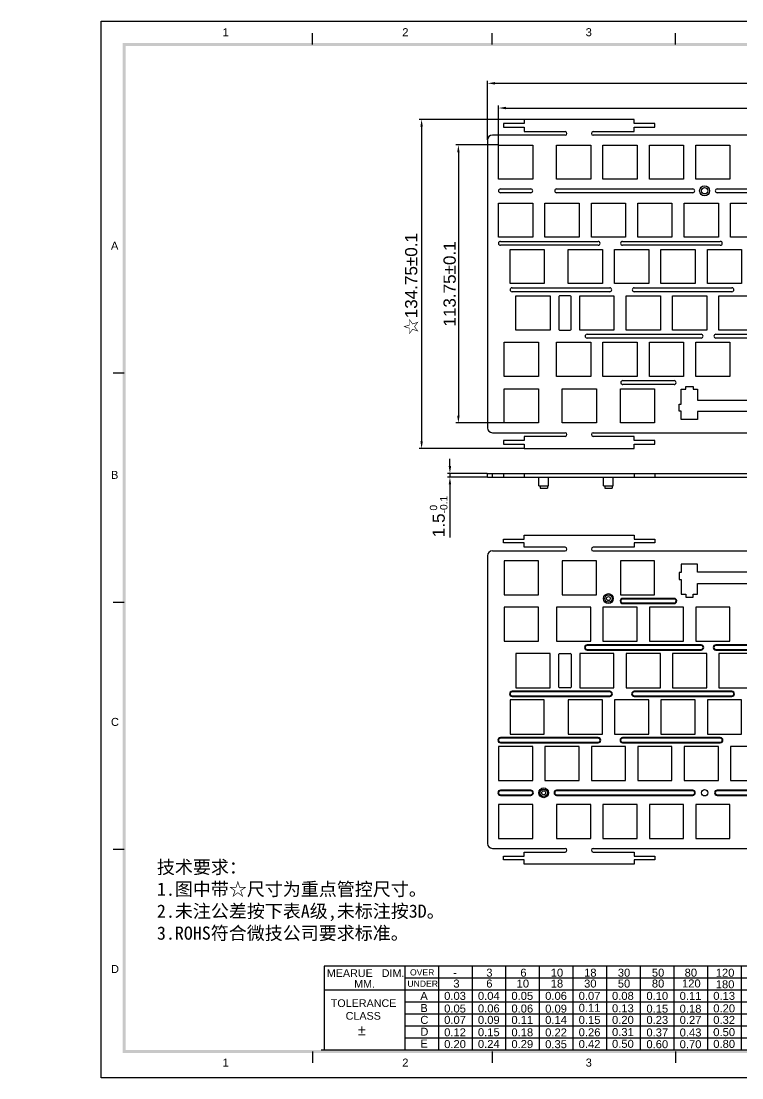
# Model space of a CAD drawing. Header units: millimetres. Extents: x 14487 to 15783, y 6295 to 6727.
# Drawn here: x 15134.7 to 15429.7, y 6294.9 to 6727.4 of the extents above; entities that cross this region are included whole.
import ezdxf

# ---------------------------------------------------------------- set-up
doc = ezdxf.new("R2010")
doc.units = ezdxf.units.MM
doc.styles.add('Ari', font='arial.ttf')
doc.styles.add('GB', font='')
doc.styles.get('GB').set_extended_font_data('SimSun')
doc.dimstyles.new('ISO-25', dxfattribs={"dimtxt": 5, "dimasz": 3, "dimexe": 1, "dimexo": 0.1, "dimgap": 2, "dimtad": 1, "dimdsep": 46, "dimtxsty": 'Ari', "dimcen": 1, "dimclrd": 7, "dimclre": 7, "dimclrt": 7, "dimadec": 0, "dimazin": 0, "dimtfac": 1, "dimtmove": 0, "dimatfit": 3, "dimfxl": 1, "dimarcsym": 0})
doc.dimstyles.new('ISO-25$3', dxfattribs={"dimtxt": 5, "dimasz": 3, "dimexe": 1, "dimexo": 0.1, "dimgap": 2, "dimtad": 1, "dimtih": 1, "dimtoh": 1, "dimdsep": 46, "dimtxsty": 'Ari', "dimcen": 1, "dimclrd": 7, "dimclre": 7, "dimclrt": 7, "dimadec": 0, "dimazin": 0, "dimtfac": 1, "dimtmove": 0, "dimatfit": 3, "dimfxl": 1, "dimarcsym": 0})

# ---------------------------------------------------------------- blocks, each defined once
blk = doc.blocks.new('*D24')
at = {"color": 7, "lineweight": -2}
for p, q in [((15310.21, 6545.29), (15310.21, 6548.29)), ((15325.51, 6542.29), (15309.21, 6542.29)), ((15325.51, 6540.79), (15309.21, 6540.79)), ((15310.21, 6542.29), (15310.21, 6540.79)), ((15310.21, 6537.79), (15310.21, 6516.06))]:
    blk.add_line(p, q, dxfattribs=at)
at = {"color": 7}
for points in [[(15309.71, 6545.29), (15310.71, 6545.29), (15310.21, 6542.29)], [(15309.71, 6537.79), (15310.71, 6537.79), (15310.21, 6540.79)]]:
    blk.add_solid(points, dxfattribs=at)
at = {"layer": 'Defpoints', "color": 0}
for p in [(15310.21, 6540.79), (15325.61, 6542.29), (15325.61, 6540.79)]:
    blk.add_point(p, dxfattribs=at)
at = {"color": 7, "insert": (15305.6, 6524.69), "char_height": 5, "attachment_point": 5, "rotation": 90, "style": 'Ari'}
blk.add_mtext('\\A1;1.5{\\H3.000000;\\S 0^ -0.1;}', dxfattribs=at)
blk = doc.blocks.new('*D27')
at = {"color": 7, "lineweight": -2}
for p, q in [((15340.51, 6687.23), (15297.63, 6687.23)), ((15298.63, 6684.23), (15298.63, 6555.48)), ((15340.51, 6552.48), (15297.63, 6552.48))]:
    blk.add_line(p, q, dxfattribs=at)
at = {"color": 7}
for points in [[(15298.13, 6684.23), (15299.13, 6684.23), (15298.63, 6687.23)], [(15298.13, 6555.48), (15299.13, 6555.48), (15298.63, 6552.48)]]:
    blk.add_solid(points, dxfattribs=at)
at = {"layer": 'Defpoints', "color": 0}
for p in [(15340.61, 6687.23), (15298.63, 6552.48), (15340.61, 6552.48)]:
    blk.add_point(p, dxfattribs=at)
at = {"color": 7, "insert": (15294.58, 6619.85), "char_height": 5, "attachment_point": 5, "rotation": 90, "style": 'Ari'}
blk.add_mtext('\\A1;☆134.75±0.1', dxfattribs=at)
blk = doc.blocks.new('*D28')
at = {"color": 7, "lineweight": -2}
for p, q in [((15325.61, 6678.83), (15325.61, 6702.98)), ((15328.61, 6701.98), (15639.61, 6701.98)), ((15642.61, 6658.33), (15642.61, 6702.98))]:
    blk.add_line(p, q, dxfattribs=at)
at = {"color": 7}
for points in [[(15328.61, 6702.48), (15328.61, 6701.48), (15325.61, 6701.98)], [(15639.61, 6702.48), (15639.61, 6701.48), (15642.61, 6701.98)]]:
    blk.add_solid(points, dxfattribs=at)
at = {"layer": 'Defpoints', "color": 0}
for p in [(15642.61, 6701.98), (15325.61, 6678.73), (15642.61, 6658.23)]:
    blk.add_point(p, dxfattribs=at)
at = {"color": 7, "insert": (15479.61, 6706.02), "char_height": 5, "attachment_point": 5, "style": 'Ari'}
blk.add_mtext('\\A1;☆317±0.15', dxfattribs=at)
blk = doc.blocks.new('*D29')
at = {"color": 7, "lineweight": -2}
for p, q in [((15330.11, 6676.83), (15330.11, 6692.85)), ((15333.11, 6691.85), (15607.11, 6691.85)), ((15610.11, 6676.83), (15610.11, 6692.85))]:
    blk.add_line(p, q, dxfattribs=at)
at = {"color": 7}
for points in [[(15333.11, 6692.35), (15333.11, 6691.35), (15330.11, 6691.85)], [(15607.11, 6692.35), (15607.11, 6691.35), (15610.11, 6691.85)]]:
    blk.add_solid(points, dxfattribs=at)
at = {"layer": 'Defpoints', "color": 0}
for p in [(15610.11, 6691.85), (15330.11, 6676.73), (15610.11, 6676.73)]:
    blk.add_point(p, dxfattribs=at)
at = {"color": 7, "insert": (15479.61, 6696.4), "char_height": 5, "attachment_point": 5, "style": 'Ari'}
blk.add_mtext('\\A1;280±0.15', dxfattribs=at)
blk = doc.blocks.new('*D30')
at = {"color": 7, "lineweight": -2}
for p, q in [((15330.01, 6676.73), (15312.69, 6676.73)), ((15313.69, 6673.73), (15313.69, 6565.98)), ((15332.38, 6562.98), (15312.69, 6562.98))]:
    blk.add_line(p, q, dxfattribs=at)
at = {"color": 7}
for points in [[(15313.19, 6673.73), (15314.19, 6673.73), (15313.69, 6676.73)], [(15313.19, 6565.98), (15314.19, 6565.98), (15313.69, 6562.98)]]:
    blk.add_solid(points, dxfattribs=at)
at = {"layer": 'Defpoints', "color": 0}
for p in [(15330.11, 6676.73), (15313.69, 6562.98), (15332.48, 6562.98)]:
    blk.add_point(p, dxfattribs=at)
at = {"color": 7, "insert": (15310.13, 6619.85), "char_height": 5, "attachment_point": 5, "rotation": 90, "style": 'Ari'}
blk.add_mtext('\\A1;113.75±0.1', dxfattribs=at)
blk = doc.blocks.new('*D32')
at = {"color": 7, "lineweight": -2}
for p, q in [((14893.77, 6706.23), (14868.78, 6661.73)), ((14937.95, 6706.23), (14893.77, 6706.23)), ((14866.04, 6656.84), (14867.31, 6659.11)), ((14864.57, 6654.23), (14863.1, 6651.61)), ((15712.67, 6440.78), (15712.67, 6423.92)), ((15719.32, 6440.78), (15719.32, 6423.92)), ((15709.67, 6424.92), (15652.07, 6424.92)), ((15719.32, 6424.92), (15712.67, 6424.92)), ((15722.32, 6424.92), (15725.32, 6424.92))]:
    blk.add_line(p, q, dxfattribs=at)
at = {"color": 7}
for points in [[(14868.34, 6661.97), (14869.21, 6661.48), (14867.31, 6659.11)], [(14864.13, 6654.47), (14865, 6653.98), (14866.04, 6656.84)], [(15709.67, 6425.42), (15709.67, 6424.42), (15712.67, 6424.92)], [(15722.32, 6425.42), (15722.32, 6424.42), (15719.32, 6424.92)]]:
    blk.add_solid(points, dxfattribs=at)
at = {"layer": 'Defpoints', "color": 0}
for p in [(14866.04, 6656.84), (14867.31, 6659.11), (15712.67, 6440.88), (15719.32, 6440.88), (15712.67, 6424.92)]:
    blk.add_point(p, dxfattribs=at)
at = {"color": 7, "char_height": 5, "attachment_point": 5, "style": 'Ari'}
for s, insert in [('{\\fSimSun|b0|i0|c134|p2;\\C1;5-\\Ftxt|c0;∅2.6\\fArial|b0|i0|c134|p34;%%P\\fArial|b0|i0|c0|p34;0.05}', (14917.68, 6710.79)), ('{\\fSimSun|b0|i0|c134|p2;☆}12-6.65{\\fArial|b0|i0|c134|p34;%%P}0.05', (15677.87, 6429.97))]:
    blk.add_mtext(s, dxfattribs=dict(at, insert=insert))
blk = doc.blocks.new('*D33')
at = {"color": 7, "lineweight": -2}
for p, q in [((15019.43, 6505), (15019.43, 6510.32)), ((15022.43, 6509.32), (15030.43, 6509.32)), ((15033.43, 6505), (15033.43, 6510.32)), ((15033.43, 6509.32), (15071.36, 6509.32)), ((15719.42, 6453.08), (15738.33, 6453.08)), ((15737.33, 6450.08), (15737.33, 6443.88)), ((15719.42, 6440.88), (15738.33, 6440.88)), ((15737.33, 6440.88), (15737.33, 6384.98))]:
    blk.add_line(p, q, dxfattribs=at)
at = {"color": 7}
for points in [[(15022.43, 6509.82), (15022.43, 6508.82), (15019.43, 6509.32)], [(15030.43, 6509.82), (15030.43, 6508.82), (15033.43, 6509.32)], [(15736.83, 6450.08), (15737.83, 6450.08), (15737.33, 6453.08)], [(15736.83, 6443.88), (15737.83, 6443.88), (15737.33, 6440.88)]]:
    blk.add_solid(points, dxfattribs=at)
at = {"layer": 'Defpoints', "color": 0}
for p in [(15033.43, 6509.32), (15019.43, 6504.9), (15033.43, 6504.9), (15719.32, 6453.08), (15737.33, 6453.08), (15719.32, 6440.88)]:
    blk.add_point(p, dxfattribs=at)
at = {"color": 7, "insert": (15053.9, 6513.87), "char_height": 5, "attachment_point": 5, "style": 'Ari'}
blk.add_mtext('{\\C1;2-14\\fArial|b0|i0|c134|p34;%%P\\fArial|b0|i0|c0|p34;0.05}', dxfattribs=at)
at = {"color": 7, "insert": (15731.54, 6407.31), "char_height": 5, "attachment_point": 5, "rotation": 90, "style": 'Ari'}
blk.add_mtext('\\A1;{\\fSimSun|b0|i0|c134|p2;☆}12-12.2{\\H3.000000;\\S+0.05^  0;}{\\fArial|b0|i0|c134|p34;', dxfattribs=at)

msp = doc.modelspace()

# ---------------------------------------------------------------- linework, layer by layer
at = {"linetype": 'Continuous'}
for p, q in [((15167.394, 6727.424), (15782.553, 6727.424)), ((15167.394, 6294.923), (15167.394, 6727.424)), ((15253.937, 6717.904), (15253.937, 6722.5)), ((15327.481, 6717.904), (15327.481, 6722.5)), ((15402.557, 6717.904), (15402.557, 6722.5)), ((15176.914, 6583.318), (15172.318, 6583.318)), ((15176.914, 6489.528), (15172.318, 6489.528)), ((15176.914, 6388.406), (15172.318, 6388.406)), ((15253.937, 6305.669), (15253.937, 6301.073)), ((15327.481, 6305.669), (15327.481, 6301.073)), ((15402.557, 6305.669), (15402.557, 6301.073)), ((15782.553, 6294.923), (15167.394, 6294.923))]:
    msp.add_line(p, q, dxfattribs=at)
at = {"color": 7, "linetype": 'Continuous'}
for p, q in [((15340.61, 6687.226), (15340.61, 6685.476)), ((15385.61, 6687.226), (15340.61, 6687.226)), ((15385.61, 6685.476), (15385.61, 6687.226)), ((15332.11, 6685.476), (15332.11, 6683.976)), ((15340.61, 6685.476), (15332.11, 6685.476)), ((15332.11, 6683.976), (15340.61, 6683.976)), ((15340.61, 6683.976), (15340.61, 6682.226)), ((15340.61, 6682.226), (15357.36, 6682.226)), ((15368.86, 6682.226), (15385.61, 6682.226)), ((15394.11, 6685.476), (15385.61, 6685.476)), ((15385.61, 6682.226), (15385.61, 6683.976)), ((15385.61, 6683.976), (15394.11, 6683.976)), ((15394.11, 6683.976), (15394.11, 6685.476)), ((15325.61, 6678.726), (15325.61, 6560.976)), ((15357.36, 6680.726), (15327.61, 6680.726)), ((15478.36, 6680.726), (15368.86, 6680.726)), ((15330.11, 6662.726), (15330.11, 6676.726)), ((15330.11, 6676.726), (15344.11, 6676.726)), ((15344.11, 6676.726), (15344.11, 6662.726)), ((15353.86, 6662.726), (15353.86, 6676.726)), ((15353.86, 6676.726), (15367.86, 6676.726)), ((15367.86, 6676.726), (15367.86, 6662.726)), ((15372.86, 6662.726), (15372.86, 6676.726)), ((15372.86, 6676.726), (15386.86, 6676.726)), ((15386.86, 6676.726), (15386.86, 6662.726)), ((15391.86, 6662.726), (15391.86, 6676.726)), ((15391.86, 6676.726), (15405.86, 6676.726)), ((15405.86, 6676.726), (15405.86, 6662.726)), ((15410.86, 6662.726), (15410.86, 6676.726)), ((15410.86, 6676.726), (15424.86, 6676.726)), ((15424.86, 6676.726), (15424.86, 6662.726)), ((15344.11, 6662.726), (15330.11, 6662.726)), ((15367.86, 6662.726), (15353.86, 6662.726)), ((15386.86, 6662.726), (15372.86, 6662.726)), ((15405.86, 6662.726), (15391.86, 6662.726)), ((15424.86, 6662.726), (15410.86, 6662.726)), ((15330.91, 6658.776), (15343.31, 6658.776)), ((15343.31, 6657.176), (15330.91, 6657.176)), ((15353.91, 6658.776), (15409.61, 6658.776)), ((15409.61, 6657.176), (15353.91, 6657.176)), ((15419.61, 6658.776), (15475.31, 6658.776)), ((15475.31, 6657.176), (15419.61, 6657.176)), ((15330.11, 6638.976), (15330.11, 6652.976)), ((15330.11, 6652.976), (15344.11, 6652.976)), ((15344.11, 6652.976), (15344.11, 6638.976)), ((15349.11, 6638.976), (15349.11, 6652.976)), ((15349.11, 6652.976), (15363.11, 6652.976)), ((15363.11, 6652.976), (15363.11, 6638.976)), ((15368.11, 6638.976), (15368.11, 6652.976)), ((15368.11, 6652.976), (15382.11, 6652.976)), ((15382.11, 6652.976), (15382.11, 6638.976)), ((15387.11, 6638.976), (15387.11, 6652.976)), ((15387.11, 6652.976), (15401.11, 6652.976)), ((15401.11, 6652.976), (15401.11, 6638.976)), ((15406.11, 6638.976), (15406.11, 6652.976)), ((15406.11, 6652.976), (15420.11, 6652.976)), ((15420.11, 6652.976), (15420.11, 6638.976)), ((15425.11, 6638.976), (15425.11, 6652.976)), ((15425.11, 6652.976), (15439.11, 6652.976)), ((15344.11, 6638.976), (15330.11, 6638.976)), ((15363.11, 6638.976), (15349.11, 6638.976)), ((15382.11, 6638.976), (15368.11, 6638.976)), ((15401.11, 6638.976), (15387.11, 6638.976)), ((15420.11, 6638.976), (15406.11, 6638.976)), ((15439.11, 6638.976), (15425.11, 6638.976)), ((15330.91, 6637.276), (15370.91, 6637.276)), ((15370.91, 6635.676), (15330.91, 6635.676)), ((15380.91, 6637.276), (15420.91, 6637.276)), ((15420.91, 6635.676), (15380.91, 6635.676)), ((15334.86, 6619.976), (15334.86, 6633.976)), ((15334.86, 6633.976), (15348.86, 6633.976)), ((15348.86, 6633.976), (15348.86, 6619.976)), ((15358.61, 6619.976), (15358.61, 6633.976)), ((15358.61, 6633.976), (15372.61, 6633.976)), ((15372.61, 6633.976), (15372.61, 6619.976)), ((15377.61, 6619.976), (15377.61, 6633.976)), ((15377.61, 6633.976), (15391.61, 6633.976)), ((15391.61, 6633.976), (15391.61, 6619.976)), ((15396.61, 6619.976), (15396.61, 6633.976)), ((15396.61, 6633.976), (15410.61, 6633.976)), ((15410.61, 6633.976), (15410.61, 6619.976)), ((15415.61, 6619.976), (15415.61, 6633.976)), ((15415.61, 6633.976), (15429.61, 6633.976)), ((15429.61, 6633.976), (15429.61, 6619.976)), ((15348.86, 6619.976), (15334.86, 6619.976)), ((15335.66, 6618.276), (15375.66, 6618.276)), ((15372.61, 6619.976), (15358.61, 6619.976)), ((15391.61, 6619.976), (15377.61, 6619.976)), ((15385.66, 6618.276), (15425.66, 6618.276)), ((15410.61, 6619.976), (15396.61, 6619.976)), ((15429.61, 6619.976), (15415.61, 6619.976)), ((15375.66, 6616.676), (15335.66, 6616.676)), ((15337.235, 6600.976), (15337.235, 6614.976)), ((15337.235, 6614.976), (15351.235, 6614.976)), ((15351.235, 6614.976), (15351.235, 6600.976)), ((15354.797, 6614.676), (15354.797, 6601.276)), ((15359.497, 6614.976), (15355.097, 6614.976)), ((15359.797, 6601.276), (15359.797, 6614.676)), ((15363.36, 6600.976), (15363.36, 6614.976)), ((15363.36, 6614.976), (15377.36, 6614.976)), ((15377.36, 6614.976), (15377.36, 6600.976)), ((15382.36, 6600.976), (15382.36, 6614.976)), ((15382.36, 6614.976), (15396.36, 6614.976)), ((15425.66, 6616.676), (15385.66, 6616.676)), ((15396.36, 6614.976), (15396.36, 6600.976)), ((15401.36, 6600.976), (15401.36, 6614.976)), ((15401.36, 6614.976), (15415.36, 6614.976)), ((15415.36, 6614.976), (15415.36, 6600.976)), ((15420.36, 6600.976), (15420.36, 6614.976)), ((15420.36, 6614.976), (15434.36, 6614.976)), ((15351.235, 6600.976), (15337.235, 6600.976)), ((15355.097, 6600.976), (15359.497, 6600.976)), ((15377.36, 6600.976), (15363.36, 6600.976)), ((15396.36, 6600.976), (15382.36, 6600.976)), ((15415.36, 6600.976), (15401.36, 6600.976)), ((15434.36, 6600.976), (15420.36, 6600.976)), ((15366.36, 6599.276), (15413.06, 6599.276)), ((15413.06, 6597.676), (15366.36, 6597.676)), ((15372.86, 6581.976), (15372.86, 6595.976)), ((15372.86, 6595.976), (15386.86, 6595.976)), ((15386.86, 6595.976), (15386.86, 6581.976)), ((15391.86, 6581.976), (15391.86, 6595.976)), ((15391.86, 6595.976), (15405.86, 6595.976)), ((15405.86, 6595.976), (15405.86, 6581.976)), ((15410.86, 6581.976), (15410.86, 6595.976)), ((15410.86, 6595.976), (15424.86, 6595.976)), ((15419.06, 6599.276), (15465.76, 6599.276)), ((15465.76, 6597.676), (15419.06, 6597.676)), ((15424.86, 6595.976), (15424.86, 6581.976)), ((15386.86, 6581.976), (15372.86, 6581.976)), ((15380.985, 6580.276), (15401.985, 6580.276)), ((15401.985, 6578.676), (15380.985, 6578.676)), ((15405.86, 6581.976), (15391.86, 6581.976)), ((15424.86, 6581.976), (15410.86, 6581.976)), ((15332.485, 6562.976), (15332.485, 6576.976)), ((15332.485, 6576.976), (15346.485, 6576.976)), ((15346.485, 6576.976), (15346.485, 6562.976)), ((15356.235, 6562.976), (15356.235, 6576.976)), ((15356.235, 6576.976), (15370.235, 6576.976)), ((15370.235, 6576.976), (15370.235, 6562.976)), ((15379.985, 6562.976), (15379.985, 6576.976)), ((15379.985, 6576.976), (15393.985, 6576.976)), ((15393.985, 6576.976), (15393.985, 6562.976)), ((15404.91, 6570.636), (15404.91, 6576.736)), ((15404.91, 6576.736), (15406.735, 6576.736)), ((15406.735, 6576.736), (15406.735, 6577.936)), ((15406.735, 6577.936), (15409.735, 6577.936)), ((15409.735, 6577.936), (15409.735, 6576.736)), ((15409.735, 6576.736), (15411.56, 6576.736)), ((15411.56, 6576.736), (15411.56, 6572.276)), ((15404.035, 6567.836), (15404.035, 6570.636)), ((15404.035, 6570.636), (15404.91, 6570.636)), ((15411.56, 6572.276), (15451.235, 6572.276)), ((15404.91, 6567.836), (15404.035, 6567.836)), ((15404.91, 6564.436), (15404.91, 6567.836)), ((15411.56, 6567.676), (15411.56, 6564.436)), ((15451.235, 6567.676), (15411.56, 6567.676)), ((15346.485, 6562.976), (15332.485, 6562.976)), ((15370.235, 6562.976), (15356.235, 6562.976)), ((15393.985, 6562.976), (15379.985, 6562.976)), ((15411.56, 6564.436), (15404.91, 6564.436)), ((15327.61, 6558.976), (15357.36, 6558.976)), ((15340.61, 6557.476), (15340.61, 6555.726)), ((15357.36, 6557.476), (15340.61, 6557.476)), ((15368.86, 6558.976), (15497.86, 6558.976)), ((15385.61, 6557.476), (15368.86, 6557.476)), ((15385.61, 6555.726), (15385.61, 6557.476)), ((15332.11, 6555.726), (15332.11, 6554.226)), ((15340.61, 6555.726), (15332.11, 6555.726)), ((15332.11, 6554.226), (15340.61, 6554.226)), ((15340.61, 6554.226), (15340.61, 6552.476)), ((15340.61, 6552.476), (15385.61, 6552.476)), ((15394.11, 6555.726), (15385.61, 6555.726)), ((15385.61, 6552.476), (15385.61, 6554.226)), ((15385.61, 6554.226), (15394.11, 6554.226)), ((15394.11, 6554.226), (15394.11, 6555.726)), ((15325.61, 6540.793), (15325.61, 6542.293)), ((15325.61, 6542.293), (15645.81, 6542.293)), ((15325.61, 6540.793), (15645.81, 6540.793)), ((15327.61, 6540.793), (15327.61, 6542.293)), ((15332.11, 6542.293), (15332.11, 6540.793)), ((15340.61, 6542.293), (15340.61, 6540.793)), ((15346.61, 6537.293), (15346.61, 6540.793)), ((15350.61, 6537.293), (15350.61, 6540.793)), ((15373.11, 6537.293), (15373.11, 6540.793)), ((15377.11, 6537.293), (15377.11, 6540.793)), ((15385.61, 6542.293), (15385.61, 6540.793)), ((15394.11, 6542.293), (15394.11, 6540.793)), ((15346.61, 6537.293), (15350.61, 6537.293)), ((15347.11, 6537.293), (15347.11, 6536.293)), ((15347.11, 6536.293), (15350.11, 6536.293)), ((15350.11, 6537.293), (15350.11, 6536.293)), ((15373.11, 6537.293), (15377.11, 6537.293)), ((15373.61, 6537.293), (15373.61, 6536.293)), ((15373.61, 6536.293), (15376.61, 6536.293)), ((15376.61, 6537.293), (15376.61, 6536.293)), ((15332.11, 6513.847), (15332.11, 6515.347)), ((15332.11, 6515.347), (15340.61, 6515.347)), ((15340.61, 6513.847), (15332.11, 6513.847)), ((15340.61, 6515.347), (15340.61, 6517.097)), ((15340.61, 6517.097), (15385.61, 6517.097)), ((15340.61, 6512.097), (15340.61, 6513.847)), ((15385.61, 6517.097), (15385.61, 6515.347)), ((15385.61, 6515.347), (15394.11, 6515.347)), ((15385.61, 6513.847), (15385.61, 6512.097)), ((15394.11, 6513.847), (15385.61, 6513.847)), ((15394.11, 6515.347), (15394.11, 6513.847)), ((15327.61, 6510.597), (15357.36, 6510.597)), ((15357.36, 6512.097), (15340.61, 6512.097)), ((15385.61, 6512.097), (15368.86, 6512.097)), ((15368.86, 6510.597), (15497.86, 6510.597)), ((15325.61, 6508.597), (15325.61, 6390.847)), ((15332.485, 6506.597), (15332.485, 6492.597)), ((15346.485, 6506.597), (15332.485, 6506.597)), ((15346.485, 6492.597), (15346.485, 6506.597)), ((15356.235, 6506.597), (15356.235, 6492.597)), ((15370.235, 6506.597), (15356.235, 6506.597)), ((15370.235, 6492.597), (15370.235, 6506.597)), ((15379.985, 6506.597), (15379.985, 6492.597)), ((15393.985, 6506.597), (15379.985, 6506.597)), ((15393.985, 6492.597), (15393.985, 6506.597)), ((15404.91, 6505.137), (15404.91, 6501.737)), ((15411.56, 6505.137), (15404.91, 6505.137)), ((15411.56, 6501.897), (15411.56, 6505.137)), ((15404.035, 6501.737), (15404.035, 6498.937)), ((15404.91, 6501.737), (15404.035, 6501.737)), ((15451.235, 6501.897), (15411.56, 6501.897)), ((15404.035, 6498.937), (15404.91, 6498.937)), ((15404.91, 6498.937), (15404.91, 6492.837)), ((15411.56, 6492.837), (15411.56, 6497.297)), ((15411.56, 6497.297), (15451.235, 6497.297)), ((15332.485, 6492.597), (15346.485, 6492.597)), ((15356.235, 6492.597), (15370.235, 6492.597)), ((15379.985, 6492.597), (15393.985, 6492.597)), ((15404.91, 6492.837), (15406.735, 6492.837)), ((15406.735, 6492.837), (15406.735, 6491.637)), ((15409.735, 6491.637), (15409.735, 6492.837)), ((15409.735, 6492.837), (15411.56, 6492.837)), ((15372.86, 6487.597), (15372.86, 6473.597)), ((15386.86, 6487.597), (15372.86, 6487.597)), ((15380.985, 6491.162), (15380.985, 6490.897)), ((15401.985, 6491.162), (15380.985, 6491.162)), ((15401.985, 6490.897), (15380.985, 6490.897)), ((15380.985, 6489.297), (15380.985, 6489.033)), ((15380.985, 6489.297), (15401.985, 6489.297)), ((15380.985, 6489.033), (15401.985, 6489.033)), ((15386.86, 6473.597), (15386.86, 6487.597)), ((15391.86, 6487.597), (15391.86, 6473.597)), ((15405.86, 6487.597), (15391.86, 6487.597)), ((15401.985, 6490.897), (15401.985, 6491.162)), ((15401.985, 6489.033), (15401.985, 6489.297)), ((15405.86, 6473.597), (15405.86, 6487.597)), ((15406.735, 6491.637), (15409.735, 6491.637)), ((15410.86, 6487.597), (15410.86, 6473.597)), ((15424.86, 6487.597), (15410.86, 6487.597)), ((15424.86, 6473.597), (15424.86, 6487.597)), ((15366.36, 6472.162), (15366.36, 6471.897)), ((15413.06, 6472.162), (15366.36, 6472.162)), ((15413.06, 6471.897), (15366.36, 6471.897)), ((15366.36, 6470.297), (15366.36, 6470.033)), ((15366.36, 6470.297), (15413.06, 6470.297)), ((15372.86, 6473.597), (15386.86, 6473.597)), ((15391.86, 6473.597), (15405.86, 6473.597)), ((15410.86, 6473.597), (15424.86, 6473.597)), ((15413.06, 6471.897), (15413.06, 6472.162)), ((15413.06, 6470.033), (15413.06, 6470.297)), ((15419.06, 6472.162), (15419.06, 6471.897)), ((15465.76, 6472.162), (15419.06, 6472.162)), ((15465.76, 6471.897), (15419.06, 6471.897)), ((15419.06, 6470.297), (15419.06, 6470.033)), ((15419.06, 6470.297), (15465.76, 6470.297)), ((15337.235, 6468.597), (15337.235, 6454.597)), ((15351.235, 6468.597), (15337.235, 6468.597)), ((15351.235, 6454.597), (15351.235, 6468.597)), ((15354.797, 6454.897), (15354.797, 6468.297)), ((15355.097, 6468.597), (15359.497, 6468.597)), ((15359.797, 6468.297), (15359.797, 6454.897)), ((15363.36, 6468.597), (15363.36, 6454.597)), ((15377.36, 6468.597), (15363.36, 6468.597)), ((15366.36, 6470.033), (15413.06, 6470.033)), ((15377.36, 6454.597), (15377.36, 6468.597)), ((15382.36, 6468.597), (15382.36, 6454.597)), ((15396.36, 6468.597), (15382.36, 6468.597)), ((15396.36, 6454.597), (15396.36, 6468.597)), ((15401.36, 6468.597), (15401.36, 6454.597)), ((15415.36, 6468.597), (15401.36, 6468.597)), ((15415.36, 6454.597), (15415.36, 6468.597)), ((15419.06, 6470.033), (15465.76, 6470.033)), ((15420.36, 6468.597), (15420.36, 6454.597)), ((15434.36, 6468.597), (15420.36, 6468.597)), ((15335.66, 6453.162), (15335.66, 6452.897)), ((15375.66, 6453.162), (15335.66, 6453.162)), ((15337.235, 6454.597), (15351.235, 6454.597)), ((15359.497, 6454.597), (15355.097, 6454.597)), ((15363.36, 6454.597), (15377.36, 6454.597)), ((15375.66, 6452.897), (15375.66, 6453.162)), ((15382.36, 6454.597), (15396.36, 6454.597)), ((15385.66, 6453.162), (15385.66, 6452.897)), ((15425.66, 6453.162), (15385.66, 6453.162)), ((15401.36, 6454.597), (15415.36, 6454.597)), ((15420.36, 6454.597), (15434.36, 6454.597)), ((15425.66, 6452.897), (15425.66, 6453.162)), ((15334.86, 6449.597), (15334.86, 6435.597)), ((15348.86, 6449.597), (15334.86, 6449.597)), ((15375.66, 6452.897), (15335.66, 6452.897)), ((15335.66, 6451.297), (15335.66, 6451.033)), ((15335.66, 6451.297), (15375.66, 6451.297)), ((15335.66, 6451.033), (15375.66, 6451.033)), ((15348.86, 6435.597), (15348.86, 6449.597)), ((15358.61, 6449.597), (15358.61, 6435.597)), ((15372.61, 6449.597), (15358.61, 6449.597)), ((15372.61, 6435.597), (15372.61, 6449.597)), ((15375.66, 6451.033), (15375.66, 6451.297)), ((15377.61, 6449.597), (15377.61, 6435.597)), ((15391.61, 6449.597), (15377.61, 6449.597)), ((15425.66, 6452.897), (15385.66, 6452.897)), ((15385.66, 6451.297), (15385.66, 6451.033)), ((15385.66, 6451.297), (15425.66, 6451.297)), ((15385.66, 6451.033), (15425.66, 6451.033)), ((15391.61, 6435.597), (15391.61, 6449.597)), ((15396.61, 6449.597), (15396.61, 6435.597)), ((15410.61, 6449.597), (15396.61, 6449.597)), ((15410.61, 6435.597), (15410.61, 6449.597)), ((15415.61, 6449.597), (15415.61, 6435.597)), ((15429.61, 6449.597), (15415.61, 6449.597)), ((15425.66, 6451.033), (15425.66, 6451.297)), ((15429.61, 6435.597), (15429.61, 6449.597)), ((15330.91, 6434.162), (15330.91, 6433.897)), ((15370.91, 6434.162), (15330.91, 6434.162)), ((15370.91, 6433.897), (15330.91, 6433.897)), ((15330.91, 6432.297), (15330.91, 6432.033)), ((15330.91, 6432.297), (15370.91, 6432.297)), ((15330.91, 6432.033), (15370.91, 6432.033)), ((15334.86, 6435.597), (15348.86, 6435.597)), ((15358.61, 6435.597), (15372.61, 6435.597)), ((15370.91, 6433.897), (15370.91, 6434.162)), ((15370.91, 6432.033), (15370.91, 6432.297)), ((15377.61, 6435.597), (15391.61, 6435.597)), ((15380.91, 6434.162), (15380.91, 6433.897)), ((15420.91, 6434.162), (15380.91, 6434.162)), ((15420.91, 6433.897), (15380.91, 6433.897)), ((15380.91, 6432.297), (15380.91, 6432.033)), ((15380.91, 6432.297), (15420.91, 6432.297)), ((15380.91, 6432.033), (15420.91, 6432.033)), ((15396.61, 6435.597), (15410.61, 6435.597)), ((15415.61, 6435.597), (15429.61, 6435.597)), ((15420.91, 6433.897), (15420.91, 6434.162)), ((15420.91, 6432.033), (15420.91, 6432.297)), ((15330.11, 6430.597), (15330.11, 6416.597)), ((15344.11, 6430.597), (15330.11, 6430.597)), ((15344.11, 6416.597), (15344.11, 6430.597)), ((15349.11, 6430.597), (15349.11, 6416.597)), ((15363.11, 6430.597), (15349.11, 6430.597)), ((15363.11, 6416.597), (15363.11, 6430.597)), ((15368.11, 6430.597), (15368.11, 6416.597)), ((15382.11, 6430.597), (15368.11, 6430.597)), ((15382.11, 6416.597), (15382.11, 6430.597)), ((15387.11, 6430.597), (15387.11, 6416.597)), ((15401.11, 6430.597), (15387.11, 6430.597)), ((15401.11, 6416.597), (15401.11, 6430.597)), ((15406.11, 6430.597), (15406.11, 6416.597)), ((15420.11, 6430.597), (15406.11, 6430.597)), ((15420.11, 6416.597), (15420.11, 6430.597)), ((15425.11, 6430.597), (15425.11, 6416.597)), ((15439.11, 6430.597), (15425.11, 6430.597)), ((15330.11, 6416.597), (15344.11, 6416.597)), ((15349.11, 6416.597), (15363.11, 6416.597)), ((15368.11, 6416.597), (15382.11, 6416.597)), ((15387.11, 6416.597), (15401.11, 6416.597)), ((15406.11, 6416.597), (15420.11, 6416.597)), ((15425.11, 6416.597), (15439.11, 6416.597)), ((15330.91, 6412.662), (15330.91, 6412.397)), ((15343.31, 6412.662), (15330.91, 6412.662)), ((15343.31, 6412.397), (15330.91, 6412.397)), ((15330.91, 6410.797), (15330.91, 6410.533)), ((15330.91, 6410.797), (15343.31, 6410.797)), ((15330.91, 6410.533), (15343.31, 6410.533)), ((15343.31, 6412.397), (15343.31, 6412.662)), ((15343.31, 6410.533), (15343.31, 6410.797)), ((15353.91, 6412.662), (15353.91, 6412.397)), ((15409.61, 6412.662), (15353.91, 6412.662)), ((15409.61, 6412.397), (15353.91, 6412.397)), ((15353.91, 6410.797), (15353.91, 6410.533)), ((15353.91, 6410.797), (15409.61, 6410.797)), ((15353.91, 6410.533), (15409.61, 6410.533)), ((15409.61, 6412.397), (15409.61, 6412.662)), ((15409.61, 6410.533), (15409.61, 6410.797)), ((15419.61, 6412.662), (15419.61, 6412.397)), ((15475.31, 6412.662), (15419.61, 6412.662)), ((15475.31, 6412.397), (15419.61, 6412.397)), ((15419.61, 6410.797), (15419.61, 6410.533)), ((15419.61, 6410.797), (15475.31, 6410.797)), ((15419.61, 6410.533), (15475.31, 6410.533)), ((15330.11, 6406.847), (15330.11, 6392.847)), ((15344.11, 6406.847), (15330.11, 6406.847)), ((15344.11, 6392.847), (15344.11, 6406.847)), ((15353.86, 6406.847), (15353.86, 6392.847)), ((15367.86, 6406.847), (15353.86, 6406.847)), ((15367.86, 6392.847), (15367.86, 6406.847)), ((15372.86, 6406.847), (15372.86, 6392.847)), ((15386.86, 6406.847), (15372.86, 6406.847)), ((15386.86, 6392.847), (15386.86, 6406.847)), ((15391.86, 6406.847), (15391.86, 6392.847)), ((15405.86, 6406.847), (15391.86, 6406.847)), ((15405.86, 6392.847), (15405.86, 6406.847)), ((15410.86, 6406.847), (15410.86, 6392.847)), ((15424.86, 6406.847), (15410.86, 6406.847)), ((15424.86, 6392.847), (15424.86, 6406.847)), ((15330.11, 6392.847), (15344.11, 6392.847)), ((15353.86, 6392.847), (15367.86, 6392.847)), ((15372.86, 6392.847), (15386.86, 6392.847)), ((15391.86, 6392.847), (15405.86, 6392.847)), ((15410.86, 6392.847), (15424.86, 6392.847)), ((15327.61, 6388.847), (15357.36, 6388.847)), ((15368.86, 6388.847), (15478.36, 6388.847)), ((15332.11, 6384.097), (15332.11, 6385.597)), ((15332.11, 6385.597), (15340.61, 6385.597)), ((15340.61, 6384.097), (15332.11, 6384.097)), ((15340.61, 6385.597), (15340.61, 6387.347)), ((15340.61, 6387.347), (15357.36, 6387.347)), ((15340.61, 6382.347), (15340.61, 6384.097)), ((15368.86, 6387.347), (15385.61, 6387.347)), ((15385.61, 6387.347), (15385.61, 6385.597)), ((15385.61, 6385.597), (15394.11, 6385.597)), ((15385.61, 6384.097), (15385.61, 6382.347)), ((15394.11, 6384.097), (15385.61, 6384.097)), ((15394.11, 6385.597), (15394.11, 6384.097)), ((15385.61, 6382.347), (15340.61, 6382.347))]:
    msp.add_line(p, q, dxfattribs=at)
at = {"color": 2, "linetype": 'Continuous'}
for p, q in [((15332.48, 6581.976), (15332.48, 6595.976)), ((15332.48, 6595.976), (15346.48, 6595.976)), ((15346.48, 6595.976), (15346.48, 6581.976)), ((15353.86, 6581.976), (15353.86, 6595.976)), ((15353.86, 6595.976), (15367.86, 6595.976)), ((15367.86, 6595.976), (15367.86, 6581.976)), ((15346.48, 6581.976), (15332.48, 6581.976)), ((15367.86, 6581.976), (15353.86, 6581.976)), ((15332.48, 6487.597), (15332.48, 6473.597)), ((15346.48, 6487.597), (15332.48, 6487.597)), ((15346.48, 6473.597), (15346.48, 6487.597)), ((15353.86, 6487.597), (15353.86, 6473.597)), ((15367.86, 6487.597), (15353.86, 6487.597)), ((15367.86, 6473.597), (15367.86, 6487.597)), ((15332.48, 6473.597), (15346.48, 6473.597)), ((15353.86, 6473.597), (15367.86, 6473.597))]:
    msp.add_line(p, q, dxfattribs=at)
for p, q in [((15258.801, 6340.688), (15258.801, 6306.282)), ((15488.358, 6340.688), (15258.801, 6340.688)), ((15291.749, 6340.688), (15291.749, 6306.282)), ((15305.512, 6340.688), (15305.512, 6306.282)), ((15319.274, 6340.688), (15319.274, 6306.282)), ((15333.037, 6340.688), (15333.037, 6306.282)), ((15346.799, 6340.688), (15346.799, 6306.282)), ((15360.562, 6340.688), (15360.562, 6306.282)), ((15374.325, 6340.688), (15374.325, 6306.282)), ((15388.087, 6340.688), (15388.087, 6306.282)), ((15401.85, 6340.688), (15401.85, 6306.282)), ((15415.613, 6340.688), (15415.613, 6306.282)), ((15429.375, 6340.688), (15429.375, 6306.282)), ((15470.663, 6335.773), (15291.749, 6335.773)), ((15488.358, 6330.858), (15258.801, 6330.858)), ((15470.663, 6325.943), (15291.749, 6325.943)), ((15470.663, 6321.028), (15291.749, 6321.028)), ((15470.663, 6316.112), (15291.749, 6316.112)), ((15470.663, 6311.197), (15291.749, 6311.197)), ((15418.426, 6313.343), (15418.426, 6313.911)), ((15488.358, 6306.282), (15257.576, 6306.282))]:
    msp.add_line(p, q)
at = {"color": 7, "linetype": 'Continuous'}
for centre, radius in [((15414.478, 6657.976), 2.05), ((15414.478, 6657.976), 1.3), ((15375.11, 6491.097), 2), ((15375.11, 6491.097), 1.5), ((15375.11, 6491.097), 0.8), ((15348.61, 6411.597), 2), ((15348.61, 6411.597), 1.5), ((15348.61, 6411.597), 0.8), ((15414.478, 6411.597), 1.3)]:
    msp.add_circle(centre, radius, dxfattribs=at)
for centre, radius, start, end in [((15357.36, 6681.476), 0.75, 270, 90), ((15368.86, 6681.476), 0.75, 90, 270), ((15327.61, 6678.726), 2, 90, 180), ((15330.91, 6657.976), 0.8, 90, 270), ((15343.31, 6657.976), 0.8, 270, 90), ((15353.91, 6657.976), 0.8, 90, 270), ((15409.61, 6657.976), 0.8, 270, 90), ((15419.61, 6657.976), 0.8, 90, 270), ((15330.91, 6636.476), 0.8, 90, 270), ((15370.91, 6636.476), 0.8, 270, 90), ((15380.91, 6636.476), 0.8, 90, 270), ((15420.91, 6636.476), 0.8, 270, 90), ((15335.66, 6617.476), 0.8, 90, 270), ((15375.66, 6617.476), 0.8, 270, 90), ((15385.66, 6617.476), 0.8, 90, 270), ((15425.66, 6617.476), 0.8, 270, 90), ((15355.097, 6614.676), 0.3, 90, 180), ((15359.497, 6614.676), 0.3, 0, 90), ((15355.097, 6601.276), 0.3, 180, 270), ((15359.497, 6601.276), 0.3, 270, 0), ((15366.36, 6598.476), 0.8, 90, 270), ((15413.06, 6598.476), 0.8, 270, 90), ((15419.06, 6598.476), 0.8, 90, 270), ((15380.985, 6579.476), 0.8, 90, 270), ((15401.985, 6579.476), 0.8, 270, 90), ((15327.61, 6560.976), 2, 180, 270), ((15357.36, 6558.226), 0.75, 270, 90), ((15368.86, 6558.226), 0.75, 90, 270), ((15327.61, 6508.597), 2, 90, 180), ((15357.36, 6511.347), 0.75, 270, 90), ((15368.86, 6511.347), 0.75, 90, 270), ((15380.985, 6490.097), 1.064, 90, 270), ((15380.985, 6490.097), 0.8, 90, 270), ((15401.985, 6490.097), 1.064, 270, 90), ((15401.985, 6490.097), 0.8, 270, 90), ((15366.36, 6471.097), 1.064, 90, 270), ((15366.36, 6471.097), 0.8, 90, 270), ((15413.06, 6471.097), 1.064, 270, 90), ((15413.06, 6471.097), 0.8, 270, 90), ((15419.06, 6471.097), 1.064, 90, 270), ((15419.06, 6471.097), 0.8, 90, 270), ((15355.097, 6468.297), 0.3, 90, 180), ((15359.497, 6468.297), 0.3, 0, 90), ((15335.66, 6452.097), 1.064, 90, 270), ((15355.097, 6454.897), 0.3, 180, 270), ((15359.497, 6454.897), 0.3, 270, 0), ((15375.66, 6452.097), 1.064, 270, 90), ((15385.66, 6452.097), 1.064, 90, 270), ((15425.66, 6452.097), 1.064, 270, 90), ((15335.66, 6452.097), 0.8, 90, 270), ((15375.66, 6452.097), 0.8, 270, 90), ((15385.66, 6452.097), 0.8, 90, 270), ((15425.66, 6452.097), 0.8, 270, 90), ((15330.91, 6433.097), 1.064, 90, 270), ((15330.91, 6433.097), 0.8, 90, 270), ((15370.91, 6433.097), 1.064, 270, 90), ((15370.91, 6433.097), 0.8, 270, 90), ((15380.91, 6433.097), 1.064, 90, 270), ((15380.91, 6433.097), 0.8, 90, 270), ((15420.91, 6433.097), 1.064, 270, 90), ((15420.91, 6433.097), 0.8, 270, 90), ((15330.91, 6411.597), 1.064, 90, 270), ((15330.91, 6411.597), 0.8, 90, 270), ((15343.31, 6411.597), 1.064, 270, 90), ((15343.31, 6411.597), 0.8, 270, 90), ((15353.91, 6411.597), 1.064, 90, 270), ((15353.91, 6411.597), 0.8, 90, 270), ((15409.61, 6411.597), 1.064, 270, 90), ((15409.61, 6411.597), 0.8, 270, 90), ((15419.61, 6411.597), 1.064, 90, 270), ((15419.61, 6411.597), 0.8, 90, 270), ((15327.61, 6390.847), 2, 180, 270), ((15357.36, 6388.097), 0.75, 270, 90), ((15368.86, 6388.097), 0.75, 90, 270)]:
    msp.add_arc(centre, radius, start, end, dxfattribs=at)
at = {"linetype": 'Continuous'}
for points in [[(15176.302, 6305.669), (15177.527, 6305.669), (15176.302, 6718.516), (15177.527, 6717.291)], [(15772.42, 6305.056), (15771.194, 6306.282), (15176.302, 6305.056), (15176.302, 6306.282)]]:
    msp.add_trace(points, dxfattribs=at)
msp.add_trace([(15176.302, 6718.516), (15177.527, 6717.291), (15772.42, 6718.516), (15771.194, 6717.291)])

# ---------------------------------------------------------------- texts
at = {"style": 'Ari'}
for s, height, p in [('1', 3.277, (15217.165, 6721.258)), ('2', 3.277, (15290.709, 6721.258)), ('3', 3.277, (15365.785, 6721.258)), ('A', 3.277, (15171.452, 6633.879)), ('B', 3.277, (15171.452, 6540.089)), ('C', 3.277, (15171.452, 6438.967)), ('D', 3.277, (15171.452, 6337.844)), ('-', 3.277, (15311.565, 6336.329)), ('3', 3.277, (15325.104, 6336.329)), ('6', 3.277, (15339.04, 6336.329)), ('10', 3.2768, (15351.488, 6336.329)), ('18', 3.2768, (15365.147, 6336.329)), ('30', 3.2768, (15378.949, 6336.329)), ('50', 3.2768, (15392.878, 6336.329)), ('80', 3.2768, (15406.297, 6336.339)), ('120', 3.2768, (15419.042, 6336.309)), ('3', 3.277, (15311.631, 6331.889)), ('6', 3.277, (15325.104, 6331.889)), ('10', 3.2768, (15337.533, 6331.889)), ('18', 3.2768, (15351.488, 6331.889)), ('30', 3.2768, (15365.147, 6331.889)), ('50', 3.2768, (15378.949, 6331.889)), ('80', 3.2768, (15392.878, 6331.889)), ('120', 3.2768, (15405.228, 6331.929)), ('180', 3.2768, (15419.042, 6331.585)), ('A', 3.277, (15298.1, 6326.839)), ('0.03', 3.2768, (15307.863, 6326.839)), ('0.04', 3.2768, (15321.683, 6326.839)), ('0.05', 3.2768, (15335.388, 6326.839)), ('0.06', 3.2768, (15349.213, 6326.839)), ('0.07', 3.2768, (15362.924, 6326.839)), ('0.08', 3.2768, (15376.576, 6326.839)), ('0.10', 3.2768, (15390.648, 6326.839)), ('0.11', 3.2768, (15404.263, 6326.839)), ('0.13', 3.2768, (15418.029, 6326.839)), ('B', 3.277, (15298.1, 6321.887)), ('0.05', 3.2768, (15307.863, 6321.655)), ('0.06', 3.2768, (15321.683, 6321.713)), ('0.06', 3.2768, (15335.388, 6321.655)), ('0.09', 3.2768, (15349.213, 6321.618)), ('0.11', 3.2768, (15362.924, 6321.979)), ('0.13', 3.2768, (15376.576, 6321.762)), ('0.15', 3.2768, (15390.648, 6321.605)), ('0.18', 3.2768, (15404.263, 6321.593)), ('0.20', 3.2768, (15418.029, 6321.728)), ('C', 3.277, (15298.1, 6317.006)), ('0.07', 3.2768, (15307.863, 6317.006)), ('0.09', 3.2768, (15321.683, 6317.006)), ('0.11', 3.2768, (15335.388, 6317.006)), ('0.14', 3.2768, (15349.213, 6317.006)), ('0.15', 3.2768, (15362.924, 6317.006)), ('0.20', 3.2768, (15376.576, 6317.006)), ('0.23', 3.2768, (15390.648, 6317.006)), ('0.27', 3.2768, (15404.263, 6317.006)), ('0.32', 3.2768, (15418.029, 6317.006)), ('D', 3.277, (15298.1, 6312.157)), ('0.12', 3.2768, (15307.863, 6311.925)), ('0.15', 3.2768, (15321.683, 6311.983)), ('0.18', 3.2768, (15335.388, 6311.925)), ('0.22', 3.2768, (15349.213, 6311.888)), ('0.26', 3.2768, (15362.924, 6311.939)), ('0.31', 3.2768, (15376.576, 6312.032)), ('0.37', 3.2768, (15390.648, 6311.875)), ('0.43', 3.2768, (15404.263, 6311.863)), ('0.50', 3.2768, (15418.029, 6311.998)), ('E', 3.277, (15298.1, 6307.343)), ('0.20', 3.2768, (15307.863, 6307.112)), ('0.24', 3.2768, (15321.683, 6307.169)), ('0.29', 3.2768, (15335.388, 6307.112)), ('0.35', 3.2768, (15349.213, 6307.074)), ('0.42', 3.2768, (15362.924, 6307.126)), ('0.50', 3.2768, (15376.576, 6307.218)), ('0.60', 3.2768, (15390.648, 6307.061)), ('0.70', 3.2768, (15404.263, 6307.049)), ('0.80', 3.2768, (15418.029, 6307.184)), ('1', 3.277, (15217.165, 6299.54)), ('2', 3.277, (15290.709, 6299.54)), ('3', 3.277, (15365.785, 6299.54))]:
    msp.add_text(s, height=height, dxfattribs=at).set_placement(p)
at = {"attachment_point": 1}
for s, insert, char_height, width, style in [('技术要求：\\P1.图中带☆尺寸为重点管控尺寸。\\P2.{\\fSimSun|b0|i0|c134|p54;\\C0;未注公差按下表A级,未标注按3D。\\P3.ROHS符合微技公司要求标准。}', (15190.283, 6383.877), 5.4, 208.73257, 'GB'), ('MEARUE   DIM.', (15259.825, 6339.359), 3.14928, 32.22519, 'Ari'), ('OVER', (15293.876, 6339.363), 2.5194, 10.30512, 'Ari'), ('MM.', (15270.999, 6334.972), 3.1493, 9.74366, 'Ari'), ('UNDER', (15292.82, 6334.708), 2.5194, 12.76295, 'Ari'), ('TOLERANCE', (15261.435, 6327.079), 3.1493, 27.63007, 'Ari'), ('CLASS', (15267.533, 6321.874), 3.1493, 16.3987, 'Ari'), ('%%P', (15272.507, 6316.513), 4.199, 5.02536, 'Ari')]:
    msp.add_mtext(s, dxfattribs=dict(at, insert=insert, char_height=char_height, width=width, style=style))

# ---------------------------------------------------------------- dimensions: what is measured, and where the dimension line sits
at = {"color": 7}
dim = msp.add_linear_dim(base=(15712.671, 6424.921), p1=(15719.321, 6440.878), p2=(15712.671, 6440.878), angle=180, text='{\\fSimSun|b0|i0|c134|p2;☆}12-<>{\\fArial|b0|i0|c134|p34;%%P}0.05', dimstyle='ISO-25', dxfattribs=at)
dim.commit()
dim.dimension.update_dxf_attribs({"geometry": '*D32', "text_midpoint": (15677.871, 6424.921), "dimtype": 160})
at = {"color": 1}
dim = msp.add_diameter_dim_2p(p1=(14866.036, 6656.842), p2=(14867.309, 6659.109), text='{\\fSimSun|b0|i0|c134|p2;\\C1;5-\\Ftxt|c0;<>\\fArial|b0|i0|c134|p34;%%P\\fArial|b0|i0|c0|p34;0.05}', dimstyle='ISO-25$3', dxfattribs=at)
dim.commit()
dim.dimension.update_dxf_attribs({"geometry": '*D32', "text_midpoint": (14917.678, 6706.234), "dimtype": 163})
at = {"color": 7}
dim = msp.add_linear_dim(base=(15642.61, 6701.976), p1=(15325.61, 6678.726), p2=(15642.61, 6658.226), text='☆<>', dimstyle='ISO-25', override={"dimgap": 1, "dimtol": 1, "dimlim": 0, "dimtp": 0.15, "dimtm": 0.15, "dimtfac": 1, "dimtdec": 3, "dimtolj": 1}, dxfattribs=at)
dim.commit()
dim.dimension.update_dxf_attribs({"geometry": '*D28', "text_midpoint": (15479.61, 6701.976), "dimtype": 160})
dim = msp.add_linear_dim(base=(15610.11, 6691.85), p1=(15330.11, 6676.726), p2=(15610.11, 6676.726), dimstyle='ISO-25', override={"dimtol": 1, "dimtp": 0.15, "dimtm": 0.15, "dimtolj": 1}, dxfattribs=at)
dim.commit()
dim.dimension.update_dxf_attribs({"geometry": '*D29', "text_midpoint": (15479.61, 6691.85), "dimtype": 160})
dim = msp.add_linear_dim(base=(15298.625, 6552.476), p1=(15340.61, 6687.226), p2=(15340.61, 6552.476), angle=90, text='☆<>', dimstyle='ISO-25', override={"dimgap": 1, "dimtol": 1, "dimlim": 0, "dimtp": 0.1, "dimtm": 0.1, "dimtfac": 1, "dimtdec": 3, "dimtolj": 1}, dxfattribs=at)
dim.commit()
dim.dimension.update_dxf_attribs({"geometry": '*D27', "text_midpoint": (15294.58, 6619.851)})
dim = msp.add_linear_dim(base=(15313.687, 6562.976), p1=(15330.11, 6676.726), p2=(15332.485, 6562.976), angle=90, dimstyle='ISO-25', override={"dimgap": 1, "dimtol": 1, "dimlim": 0, "dimtp": 0.1, "dimtm": 0.1, "dimtfac": 1, "dimtdec": 3, "dimtolj": 1}, dxfattribs=at)
dim.commit()
dim.dimension.update_dxf_attribs({"geometry": '*D30', "text_midpoint": (15310.133, 6619.851)})
dim = msp.add_linear_dim(base=(15310.209, 6540.793), p1=(15325.61, 6542.293), p2=(15325.61, 6540.793), angle=270, dimstyle='ISO-25', override={"dimgap": 1, "dimtol": 1, "dimlim": 0, "dimtp": 0, "dimtm": 0.1, "dimtfac": 0.6, "dimtdec": 3, "dimtolj": 1}, dxfattribs=at)
dim.commit()
dim.dimension.update_dxf_attribs({"geometry": '*D24', "text_midpoint": (15310.209, 6524.692), "dimtype": 160})
dim = msp.add_linear_dim(base=(15737.327, 6453.078), p1=(15719.321, 6440.878), p2=(15719.321, 6453.078), angle=270, text='{\\fSimSun|b0|i0|c134|p2;☆}12-<>{\\fArial|b0|i0|c134|p34;', dimstyle='ISO-25', override={"dimgap": 2, "dimtol": 1, "dimlim": 0, "dimtp": 0.05, "dimtm": 0, "dimtfac": 0.6, "dimtdec": 3, "dimtolj": 1})
dim.commit()
dim.dimension.update_dxf_attribs({"geometry": '*D33', "text_midpoint": (15737.327, 6407.309), "dimtype": 160})
dim = msp.add_linear_dim(base=(15033.434, 6509.317), p1=(15019.434, 6504.902), p2=(15033.434, 6504.902), text='{\\C1;2-<>\\fArial|b0|i0|c134|p34;%%P\\fArial|b0|i0|c0|p34;0.05}', dimstyle='ISO-25')
dim.commit()
dim.dimension.update_dxf_attribs({"geometry": '*D33', "text_midpoint": (15053.896, 6509.317), "dimtype": 160})

doc.saveas('drawing.dxf')
